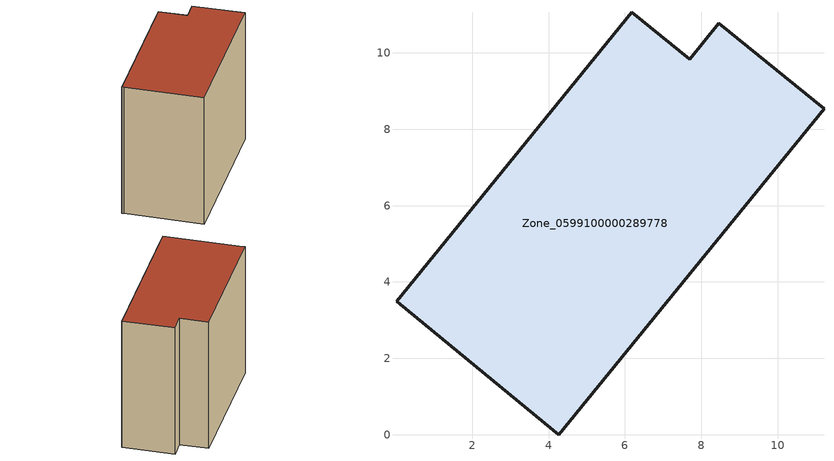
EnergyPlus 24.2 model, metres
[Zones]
Zone_0599100000289778
 floor ground (C_G): 0.12,3.42 0.02,3.49 6.18,11.06 7.7,9.83 8.46,10.78 11.22,8.54 4.27,0 z0
 wall outside (C_F): 4.27,0 11.22,8.54 8.46,10.78 7.7,9.83 6.18,11.06 0.02,3.49 0.12,3.42 4.27,0 z0:9.5
 roof outside (C_R): 0.02,3.49 0.12,3.42 4.27,0 11.22,8.54 8.46,10.78 7.7,9.83 6.18,11.06 z9.5
[BUILDING]
Pand.0599100000289778: North Axis=0; Terrain=City; Loads Convergence Tolerance Value=0.04; Temperature Convergence Tolerance Value=0.4; Solar Distribution=FullExterior; Maximum Number of Warmup Days=25; Minimum Number of Warmup Days=1
[Site:Location]
Rotterdam.The.Hague.AP_ZH_NLD Design_Conditions: Latitude=51.96; Longitude=4.45; Time Zone=1; Elevation=-4.5
[SITE:GROUNDTEMPERATURE:BUILDINGSURFACE]
18, 18, 18, 18, 18, 18, 18, 18, 18, 18, 18, 18
[MATERIAL] Thermal Absorptance=0.9; Solar Absorptance=0.7; Visible Absorptance=0.7
Name | Roughness | Thickness | Conductivity | Density | Specific Heat
G.TI.1946 | MediumSmooth | 0.15 | 1 | 540 | 1210
F.TI.1946 | Rough | 0.3 | 0.857143 | 1920 | 840
R.TI.1946 | MediumRough | 0.2 | 0.1 | 1500 | 1000
[CONSTRUCTION]
C_G: G.TI.1946
C_F: F.TI.1946
C_R: R.TI.1946
[ZONE]
Zone_0599100000289778: Type=1; Multiplier=1; Ceiling Height=Autocalculate; Volume=Autocalculate; Floor Area=autocalculate; Part of Total Floor Area=Yes
[ZONEINFILTRATION:DESIGNFLOWRATE]
Infil_Zone_0599100000289778: Zone or ZoneList or Space or SpaceList=Zone_0599100000289778; Schedule=AlwaysOn; Design Flow Rate Calculation Method=Flow/Area; Flow Rate per Floor Area=0.003; Constant Term Coefficient=1; Temperature Term Coefficient=0; Velocity Term Coefficient=0; Velocity Squared Term Coefficient=0
[HVACTEMPLATE:ZONE:IDEALLOADSAIRSYSTEM]
Zone_0599100000289778: Maximum Heating Supply Air Temperature=50; Minimum Cooling Supply Air Temperature=13; Maximum Heating Supply Air Humidity Ratio=0.0156; Minimum Cooling Supply Air Humidity Ratio=0.0077; Heating Limit=NoLimit; Cooling Limit=NoLimit; Dehumidification Control Type=ConstantSensibleHeatRatio; Cooling Sensible Heat Ratio=0.7; Dehumidification Setpoint=60; Humidification Control Type=None; Humidification Setpoint=30; Outdoor Air Method=None; Outdoor Air Flow Rate per Person=0.00944; Outdoor Air Flow Rate per Zone Floor Area=0; Outdoor Air Flow Rate per Zone=0; Demand Controlled Ventilation Type=None; Outdoor Air Economizer Type=NoEconomizer; Heat Recovery Type=None; Sensible Heat Recovery Effectiveness=0.7; Latent Heat Recovery Effectiveness=0.65
[ZONECONTROL:THERMOSTAT]
ThermostatControl_Zone_0599100000289778: Zone or ZoneList=Zone_0599100000289778; Control Type Schedule=DualSetpointControlType; Control 1=Thermostat_Zone_0599100000289778; Temperature Difference Between Cutout And Setpoint=0
[THERMOSTATSETPOINT:DUALSETPOINT]
Thermostat_Zone_0599100000289778: Heating Setpoint Temperature Schedule=HeatingSetpoint_Zone_0599100000289778; Cooling Setpoint Temperature Schedule=CoolingSetpoint_Zone_0599100000289778
[SCHEDULE:COMPACT]
HeatingSetpoint_Zone_0599100000289778: Through: 12/31, For: AllDays, Until: 24:00, 21
CoolingSetpoint_Zone_0599100000289778: Through: 12/31, For: AllDays, Until: 24:00, 24
DualSetpointControlType: Through: 12/31, For: AllDays, Until: 24:00, 4
AlwaysOn: Through: 12/31, For: AllDays, Until: 24:00, 1
